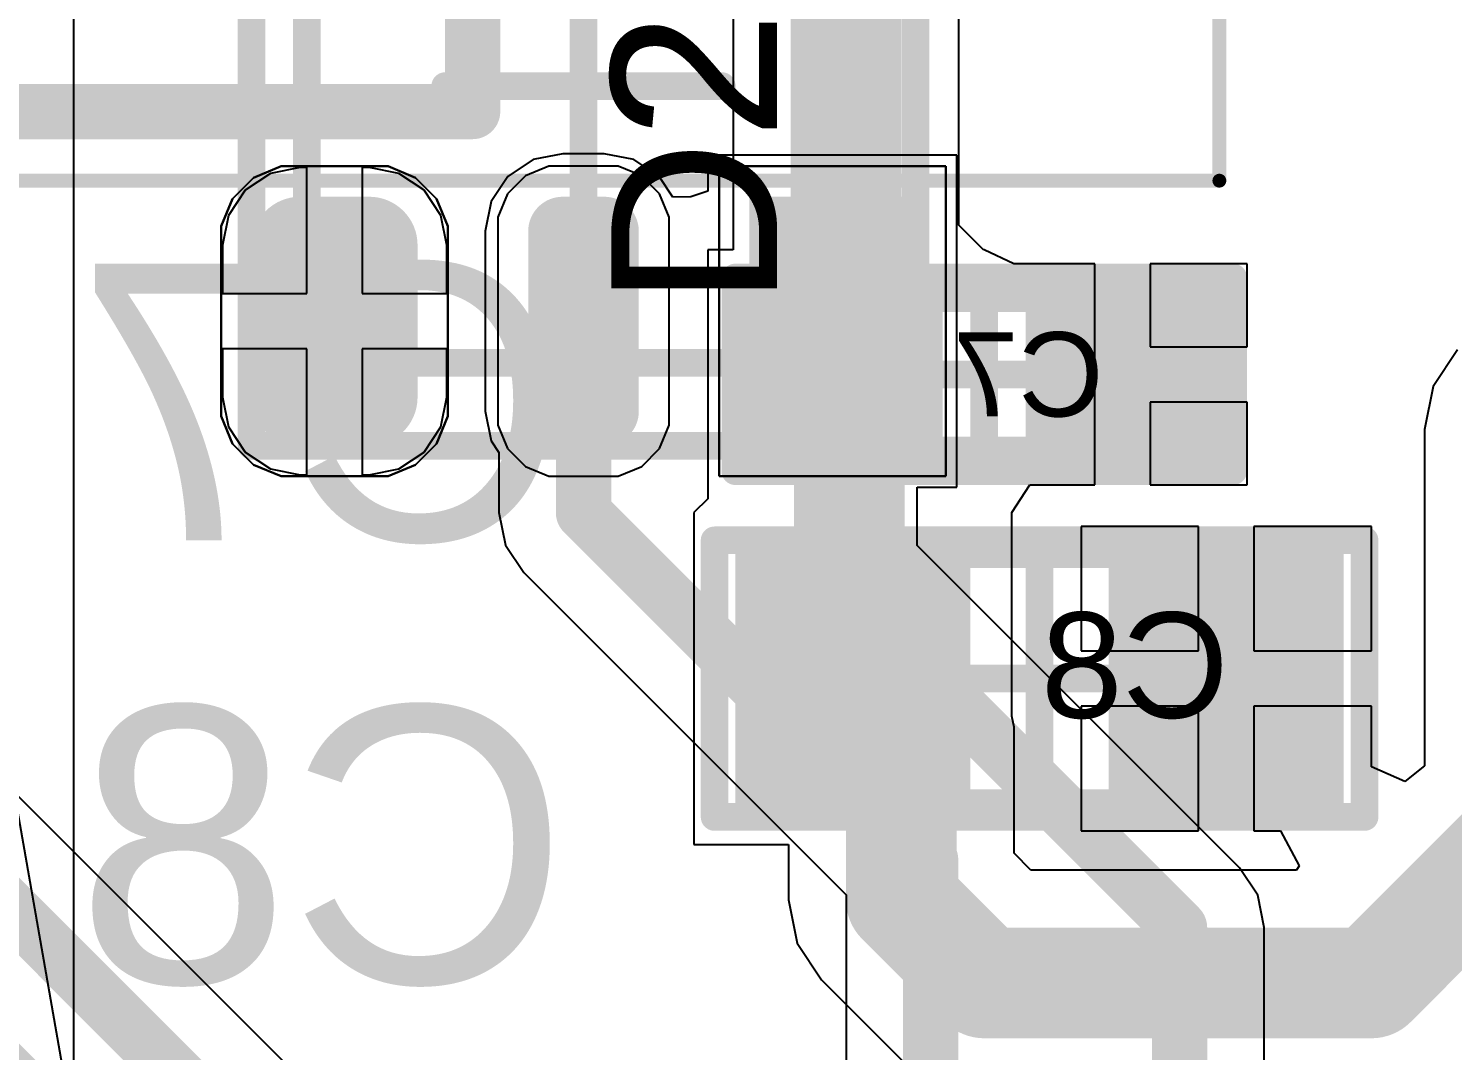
# Model space of a CAD drawing. Header units: inches. Extents: x -0.1 to 84.5, y -0.1 to 23.7.
# Drawn here: x 53.24 to 58.39, y 7.46 to 11.15 of the extents above; entities that cross this region are included whole.
import ezdxf

# ---------------------------------------------------------------- set-up
doc = ezdxf.new("R2010")
doc.units = ezdxf.units.IN
for name, color, linetype in [('Bottom Assembly', 56, 'Continuous'), ('Bottom Courtyard', 56, 'Continuous'), ('Bottom Layer', 5, 'Continuous'), ('Bottom Overlay', 54, 'Continuous'), ('Bottom Paste', 16, 'Continuous'), ('Bottom Solder', 6, 'Continuous'), ('Top 3D Body', 56, 'Continuous'), ('Top Courtyard', 56, 'Continuous'), ('Top Layer', 1, 'Continuous'), ('Top Overlay', 2, 'Continuous'), ('Top Paste', 8, 'Continuous'), ('Top Solder', 216, 'Continuous')]:
    doc.layers.add(name, color=color, linetype=linetype)
doc.styles.add('Arial', font='', dxfattribs={"height": 0.2})
doc.styles.get('Arial').set_extended_font_data('Arial')

# ---------------------------------------------------------------- blocks, each defined once
blk = doc.blocks.new('SOT230P700X180_4N_B_92')
at = {"layer": 'Bottom Courtyard'}
for points in [[(-4.25, 3.6, 0.05, 0.05, 0), (-4.25, -3.6, 0.05, 0.05, 0)], [(4.25, 3.6, 0.05, 0.05, 0), (-4.25, 3.6, 0.05, 0.05, 0)]]:
    blk.add_lwpolyline(points, format="xyseb", dxfattribs=at)
blk.add_lwpolyline([(-4.2625, 3.6, 0.025, 0.025, 1), (-4.2375, 3.6, 0.025, 0.025, 1)], format="xyseb", close=True, dxfattribs=at)
blk.add_lwpolyline([(-4.2625, 3.6, 0.025, 0.025, 1), (-4.2375, 3.6, 0.025, 0.025, 1)], format="xyseb", close=True, dxfattribs=at)
at = {"layer": 'Bottom Overlay'}
for points in [[(1.55, 3.35, 0.2, 0.2, 0), (-1.55, 3.35, 0.2, 0.2, 0)], [(-1.55, 3.35, 0.2, 0.2, 0), (-1.55, -3.35, 0.2, 0.2, 0)]]:
    blk.add_lwpolyline(points, format="xyseb", dxfattribs=at)
blk.add_lwpolyline([(-1.6, 3.35, 0.1, 0.1, 1), (-1.5, 3.35, 0.1, 0.1, 1)], format="xyseb", close=True, dxfattribs=at)
blk.add_lwpolyline([(-1.6, 3.35, 0.1, 0.1, 1), (-1.5, 3.35, 0.1, 0.1, 1)], format="xyseb", close=True, dxfattribs=at)
blk = doc.blocks.new('CAPC1608X06L_B_97')
at = {"layer": 'Bottom Layer'}
for points in [[(-0.3, 0.4), (-0.3, -0.4), (-1.05, -0.4), (-1.05, 0.4)], [(1.05, 0.4), (1.05, -0.4), (0.3, -0.4), (0.3, 0.4)]]:
    blk.add_hatch(color=5, dxfattribs=at).paths.add_polyline_path(points)
at = {"layer": 'Bottom Paste'}
for points in [[(-0.3, 0.4), (-0.3, -0.4), (-1.05, -0.4), (-1.05, 0.4)], [(1.05, 0.4), (1.05, -0.4), (0.3, -0.4), (0.3, 0.4)]]:
    blk.add_hatch(color=16, dxfattribs=at).paths.add_polyline_path(points)
at = {"layer": 'Bottom Solder'}
for points in [[(-0.25, 0.45), (-0.25, -0.45), (-1.1, -0.45), (-1.1, 0.45)], [(1.1, 0.45), (1.1, -0.45), (0.25, -0.45), (0.25, 0.45)]]:
    blk.add_hatch(color=6, dxfattribs=at).paths.add_polyline_path(points)
at = {"layer": 'Bottom Assembly'}
for points in [[(0.85, 0.45, 0.1, 0.1, 0), (-0.85, 0.45, 0.1, 0.1, 0)], [(-0.85, 0.45, 0.1, 0.1, 0), (-0.85, -0.45, 0.1, 0.1, 0)], [(0.85, 0.45, 0.1, 0.1, 0), (0.85, -0.45, 0.1, 0.1, 0)], [(0.85, -0.45, 0.1, 0.1, 0), (-0.85, -0.45, 0.1, 0.1, 0)]]:
    blk.add_lwpolyline(points, format="xyseb", dxfattribs=at)
for points in [[(-0.875, 0.45, 0.05, 0.05, 1), (-0.825, 0.45, 0.05, 0.05, 1)], [(-0.875, 0.45, 0.05, 0.05, 1), (-0.825, 0.45, 0.05, 0.05, 1)], [(0.825, 0.45, 0.05, 0.05, 1), (0.875, 0.45, 0.05, 0.05, 1)], [(0.825, 0.45, 0.05, 0.05, 1), (0.875, 0.45, 0.05, 0.05, 1)], [(-0.875, -0.45, 0.05, 0.05, 1), (-0.825, -0.45, 0.05, 0.05, 1)], [(-0.875, -0.45, 0.05, 0.05, 1), (-0.825, -0.45, 0.05, 0.05, 1)], [(0.825, -0.45, 0.05, 0.05, 1), (0.875, -0.45, 0.05, 0.05, 1)], [(0.825, -0.45, 0.05, 0.05, 1), (0.875, -0.45, 0.05, 0.05, 1)]]:
    blk.add_lwpolyline(points, format="xyseb", close=True, dxfattribs=at)
at = {"layer": 'Bottom Courtyard'}
for points in [[(-1.175, 0.5, 0.1, 0.1, 0), (-1.175, -0.5, 0.1, 0.1, 0)], [(1.175, 0.5, 0.1, 0.1, 0), (-1.175, 0.5, 0.1, 0.1, 0)], [(1.175, 0.5, 0.1, 0.1, 0), (1.175, -0.5, 0.1, 0.1, 0)], [(0, 0.45, 0.1, 0.1, 0), (0, -0.45, 0.1, 0.1, 0)], [(0.45, 0, 0.1, 0.1, 0), (-0.45, 0, 0.1, 0.1, 0)], [(1.175, -0.5, 0.1, 0.1, 0), (-1.175, -0.5, 0.1, 0.1, 0)]]:
    blk.add_lwpolyline(points, format="xyseb", dxfattribs=at)
for points in [[(-1.2, 0.5, 0.05, 0.05, 1), (-1.15, 0.5, 0.05, 0.05, 1)], [(-1.2, 0.5, 0.05, 0.05, 1), (-1.15, 0.5, 0.05, 0.05, 1)], [(1.15, 0.5, 0.05, 0.05, 1), (1.2, 0.5, 0.05, 0.05, 1)], [(1.15, 0.5, 0.05, 0.05, 1), (1.2, 0.5, 0.05, 0.05, 1)], [(-0.025, 0.45, 0.05, 0.05, 1), (0.025, 0.45, 0.05, 0.05, 1)], [(-0.475, 0, 0.05, 0.05, 1), (-0.425, 0, 0.05, 0.05, 1)], [(0.425, 0, 0.05, 0.05, 1), (0.475, 0, 0.05, 0.05, 1)], [(-0.025, -0.45, 0.05, 0.05, 1), (0.025, -0.45, 0.05, 0.05, 1)], [(-1.2, -0.5, 0.05, 0.05, 1), (-1.15, -0.5, 0.05, 0.05, 1)], [(-1.2, -0.5, 0.05, 0.05, 1), (-1.15, -0.5, 0.05, 0.05, 1)], [(1.15, -0.5, 0.05, 0.05, 1), (1.2, -0.5, 0.05, 0.05, 1)], [(1.15, -0.5, 0.05, 0.05, 1), (1.2, -0.5, 0.05, 0.05, 1)]]:
    blk.add_lwpolyline(points, format="xyseb", close=True, dxfattribs=at)
at = {"layer": 'Bottom Assembly', "style": 'Arial', "text_generation_flag": 2}
blk.add_text('C8', height=0.381, rotation=180, dxfattribs=at).set_placement((-0.6849, 0.1416))
blk = doc.blocks.new('CAPC1005X04L_B_98')
at = {"layer": 'Bottom Layer'}
for points in [[(-0.2, 0.25), (-0.2, -0.25), (-0.8, -0.25), (-0.8, 0.25)], [(0.8, 0.25), (0.8, -0.25), (0.2, -0.25), (0.2, 0.25)]]:
    blk.add_hatch(color=5, dxfattribs=at).paths.add_polyline_path(points)
at = {"layer": 'Bottom Paste'}
for points in [[(-0.2, 0.25), (-0.2, -0.25), (-0.8, -0.25), (-0.8, 0.25)], [(0.8, 0.25), (0.8, -0.25), (0.2, -0.25), (0.2, 0.25)]]:
    blk.add_hatch(color=16, dxfattribs=at).paths.add_polyline_path(points)
at = {"layer": 'Bottom Solder'}
for points in [[(-0.15, 0.3), (-0.15, -0.3), (-0.85, -0.3), (-0.85, 0.3)], [(0.85, 0.3), (0.85, -0.3), (0.15, -0.3), (0.15, 0.3)]]:
    blk.add_hatch(color=6, dxfattribs=at).paths.add_polyline_path(points)
at = {"layer": 'Bottom Assembly'}
for points in [[(0.525, 0.275, 0.1, 0.1, 0), (-0.525, 0.275, 0.1, 0.1, 0)], [(-0.525, 0.275, 0.1, 0.1, 0), (-0.525, -0.275, 0.1, 0.1, 0)], [(0.525, 0.275, 0.1, 0.1, 0), (0.525, -0.275, 0.1, 0.1, 0)], [(0.525, -0.275, 0.1, 0.1, 0), (-0.525, -0.275, 0.1, 0.1, 0)]]:
    blk.add_lwpolyline(points, format="xyseb", dxfattribs=at)
for points in [[(-0.55, 0.275, 0.05, 0.05, 1), (-0.5, 0.275, 0.05, 0.05, 1)], [(-0.55, 0.275, 0.05, 0.05, 1), (-0.5, 0.275, 0.05, 0.05, 1)], [(0.5, 0.275, 0.05, 0.05, 1), (0.55, 0.275, 0.05, 0.05, 1)], [(0.5, 0.275, 0.05, 0.05, 1), (0.55, 0.275, 0.05, 0.05, 1)], [(-0.55, -0.275, 0.05, 0.05, 1), (-0.5, -0.275, 0.05, 0.05, 1)], [(-0.55, -0.275, 0.05, 0.05, 1), (-0.5, -0.275, 0.05, 0.05, 1)], [(0.5, -0.275, 0.05, 0.05, 1), (0.55, -0.275, 0.05, 0.05, 1)], [(0.5, -0.275, 0.05, 0.05, 1), (0.55, -0.275, 0.05, 0.05, 1)]]:
    blk.add_lwpolyline(points, format="xyseb", close=True, dxfattribs=at)
at = {"layer": 'Bottom Courtyard'}
for points in [[(0.9, 0.35, 0.1, 0.1, 0), (-0.9, 0.35, 0.1, 0.1, 0)], [(-0.9, 0.35, 0.1, 0.1, 0), (-0.9, -0.35, 0.1, 0.1, 0)], [(0.9, 0.35, 0.1, 0.1, 0), (0.9, -0.35, 0.1, 0.1, 0)], [(0, 0.275, 0.1, 0.1, 0), (0, -0.275, 0.1, 0.1, 0)], [(0.275, 0, 0.1, 0.1, 0), (-0.275, 0, 0.1, 0.1, 0)], [(0.9, -0.35, 0.1, 0.1, 0), (-0.9, -0.35, 0.1, 0.1, 0)]]:
    blk.add_lwpolyline(points, format="xyseb", dxfattribs=at)
for points in [[(-0.925, 0.35, 0.05, 0.05, 1), (-0.875, 0.35, 0.05, 0.05, 1)], [(-0.925, 0.35, 0.05, 0.05, 1), (-0.875, 0.35, 0.05, 0.05, 1)], [(0.875, 0.35, 0.05, 0.05, 1), (0.925, 0.35, 0.05, 0.05, 1)], [(0.875, 0.35, 0.05, 0.05, 1), (0.925, 0.35, 0.05, 0.05, 1)], [(-0.025, 0.275, 0.05, 0.05, 1), (0.025, 0.275, 0.05, 0.05, 1)], [(-0.3, 0, 0.05, 0.05, 1), (-0.25, 0, 0.05, 0.05, 1)], [(0.25, 0, 0.05, 0.05, 1), (0.3, 0, 0.05, 0.05, 1)], [(-0.025, -0.275, 0.05, 0.05, 1), (0.025, -0.275, 0.05, 0.05, 1)], [(-0.925, -0.35, 0.05, 0.05, 1), (-0.875, -0.35, 0.05, 0.05, 1)], [(-0.925, -0.35, 0.05, 0.05, 1), (-0.875, -0.35, 0.05, 0.05, 1)], [(0.875, -0.35, 0.05, 0.05, 1), (0.925, -0.35, 0.05, 0.05, 1)], [(0.875, -0.35, 0.05, 0.05, 1), (0.925, -0.35, 0.05, 0.05, 1)]]:
    blk.add_lwpolyline(points, format="xyseb", close=True, dxfattribs=at)
at = {"layer": 'Bottom Assembly', "style": 'Arial', "text_generation_flag": 2}
blk.add_text('C7', height=0.3048, rotation=180, dxfattribs=at).set_placement((-0.4318, 0.1524))
blk = doc.blocks.new('APA_RGB_LED_2020_131')
at = {"layer": 'Top Layer'}
h = blk.add_hatch(color=1, dxfattribs=at)
edge = h.paths.add_edge_path()
edge.add_arc((-1.125, 1.025), 0.125, 90, 180)
edge.add_line((-1.25, 1.025), (-1.25, 0.775))
edge.add_arc((-1.125, 0.775), 0.125, 180, 270)
edge.add_line((-1.125, 0.65), (-0.575, 0.65))
edge.add_arc((-0.575, 0.775), 0.125, 270, 360)
edge.add_line((-0.45, 0.775), (-0.45, 1.025))
edge.add_arc((-0.575, 1.025), 0.125, 0, 90)
edge.add_line((-0.575, 1.15), (-1.125, 1.15))
h = blk.add_hatch(color=1, dxfattribs=at)
edge = h.paths.add_edge_path()
edge.add_arc((0.575, 1.025), 0.125, 90, 180)
edge.add_line((0.45, 1.025), (0.45, 0.775))
edge.add_arc((0.575, 0.775), 0.125, 180, 270)
edge.add_line((0.575, 0.65), (1.125, 0.65))
edge.add_arc((1.125, 0.775), 0.125, 270, 360)
edge.add_line((1.25, 0.775), (1.25, 1.025))
edge.add_arc((1.125, 1.025), 0.125, 0, 90)
edge.add_line((1.125, 1.15), (0.575, 1.15))
h = blk.add_hatch(color=1, dxfattribs=at)
edge = h.paths.add_edge_path()
edge.add_arc((-1.175, 0.075), 0.075, 90, 180)
edge.add_line((-1.25, 0.075), (-1.25, -0.075))
edge.add_arc((-1.175, -0.075), 0.075, 180, 270)
edge.add_line((-1.175, -0.15), (-0.525, -0.15))
edge.add_arc((-0.525, -0.075), 0.075, 270, 360)
edge.add_line((-0.45, -0.075), (-0.45, 0.075))
edge.add_arc((-0.525, 0.075), 0.075, 0, 90)
edge.add_line((-0.525, 0.15), (-1.175, 0.15))
h = blk.add_hatch(color=1, dxfattribs=at)
edge = h.paths.add_edge_path()
edge.add_arc((0.525, 0.075), 0.075, 90, 180)
edge.add_line((0.45, 0.075), (0.45, -0.075))
edge.add_arc((0.525, -0.075), 0.075, 180, 270)
edge.add_line((0.525, -0.15), (1.175, -0.15))
edge.add_arc((1.175, -0.075), 0.075, 270, 360)
edge.add_line((1.25, -0.075), (1.25, 0.075))
edge.add_arc((1.175, 0.075), 0.075, 0, 90)
edge.add_line((1.175, 0.15), (0.525, 0.15))
blk.add_hatch(color=1, dxfattribs=at).paths.add_polyline_path([(-1.25, -0.65), (-0.45, -0.65), (-0.45, -1.15), (-1.25, -1.15)])
h = blk.add_hatch(color=1, dxfattribs=at)
edge = h.paths.add_edge_path()
edge.add_arc((0.575, -0.775), 0.125, 90, 180)
edge.add_line((0.45, -0.775), (0.45, -1.025))
edge.add_arc((0.575, -1.025), 0.125, 180, 270)
edge.add_line((0.575, -1.15), (1.125, -1.15))
edge.add_arc((1.125, -1.025), 0.125, 270, 360)
edge.add_line((1.25, -1.025), (1.25, -0.775))
edge.add_arc((1.125, -0.775), 0.125, 0, 90)
edge.add_line((1.125, -0.65), (0.575, -0.65))
at = {"layer": 'Top Paste'}
h = blk.add_hatch(color=8, dxfattribs=at)
edge = h.paths.add_edge_path()
edge.add_arc((-1.125, 1.025), 0.125, 90, 180)
edge.add_line((-1.25, 1.025), (-1.25, 0.775))
edge.add_arc((-1.125, 0.775), 0.125, 180, 270)
edge.add_line((-1.125, 0.65), (-0.575, 0.65))
edge.add_arc((-0.575, 0.775), 0.125, 270, 360)
edge.add_line((-0.45, 0.775), (-0.45, 1.025))
edge.add_arc((-0.575, 1.025), 0.125, 0, 90)
edge.add_line((-0.575, 1.15), (-1.125, 1.15))
h = blk.add_hatch(color=8, dxfattribs=at)
edge = h.paths.add_edge_path()
edge.add_arc((0.575, 1.025), 0.125, 90, 180)
edge.add_line((0.45, 1.025), (0.45, 0.775))
edge.add_arc((0.575, 0.775), 0.125, 180, 270)
edge.add_line((0.575, 0.65), (1.125, 0.65))
edge.add_arc((1.125, 0.775), 0.125, 270, 360)
edge.add_line((1.25, 0.775), (1.25, 1.025))
edge.add_arc((1.125, 1.025), 0.125, 0, 90)
edge.add_line((1.125, 1.15), (0.575, 1.15))
h = blk.add_hatch(color=8, dxfattribs=at)
edge = h.paths.add_edge_path()
edge.add_arc((-1.175, 0.075), 0.075, 90, 180)
edge.add_line((-1.25, 0.075), (-1.25, -0.075))
edge.add_arc((-1.175, -0.075), 0.075, 180, 270)
edge.add_line((-1.175, -0.15), (-0.525, -0.15))
edge.add_arc((-0.525, -0.075), 0.075, 270, 360)
edge.add_line((-0.45, -0.075), (-0.45, 0.075))
edge.add_arc((-0.525, 0.075), 0.075, 0, 90)
edge.add_line((-0.525, 0.15), (-1.175, 0.15))
h = blk.add_hatch(color=8, dxfattribs=at)
edge = h.paths.add_edge_path()
edge.add_arc((0.525, 0.075), 0.075, 90, 180)
edge.add_line((0.45, 0.075), (0.45, -0.075))
edge.add_arc((0.525, -0.075), 0.075, 180, 270)
edge.add_line((0.525, -0.15), (1.175, -0.15))
edge.add_arc((1.175, -0.075), 0.075, 270, 360)
edge.add_line((1.25, -0.075), (1.25, 0.075))
edge.add_arc((1.175, 0.075), 0.075, 0, 90)
edge.add_line((1.175, 0.15), (0.525, 0.15))
blk.add_hatch(color=8, dxfattribs=at).paths.add_polyline_path([(-1.25, -0.65), (-0.45, -0.65), (-0.45, -1.15), (-1.25, -1.15)])
h = blk.add_hatch(color=8, dxfattribs=at)
edge = h.paths.add_edge_path()
edge.add_arc((0.575, -0.775), 0.125, 90, 180)
edge.add_line((0.45, -0.775), (0.45, -1.025))
edge.add_arc((0.575, -1.025), 0.125, 180, 270)
edge.add_line((0.575, -1.15), (1.125, -1.15))
edge.add_arc((1.125, -1.025), 0.125, 270, 360)
edge.add_line((1.25, -1.025), (1.25, -0.775))
edge.add_arc((1.125, -0.775), 0.125, 0, 90)
edge.add_line((1.125, -0.65), (0.575, -0.65))
at = {"layer": 'Top Solder'}
h = blk.add_hatch(color=216, dxfattribs=at)
edge = h.paths.add_edge_path()
edge.add_arc((-1.125, 1.025), 0.175, 90, 180)
edge.add_line((-1.3, 1.025), (-1.3, 0.775))
edge.add_arc((-1.125, 0.775), 0.175, 180, 270)
edge.add_line((-1.125, 0.6), (-0.575, 0.6))
edge.add_arc((-0.575, 0.775), 0.175, 270, 360)
edge.add_line((-0.4, 0.775), (-0.4, 1.025))
edge.add_arc((-0.575, 1.025), 0.175, 0, 90)
edge.add_line((-0.575, 1.2), (-1.125, 1.2))
h = blk.add_hatch(color=216, dxfattribs=at)
edge = h.paths.add_edge_path()
edge.add_arc((0.575, 1.025), 0.175, 90, 180)
edge.add_line((0.4, 1.025), (0.4, 0.775))
edge.add_arc((0.575, 0.775), 0.175, 180, 270)
edge.add_line((0.575, 0.6), (1.125, 0.6))
edge.add_arc((1.125, 0.775), 0.175, 270, 360)
edge.add_line((1.3, 0.775), (1.3, 1.025))
edge.add_arc((1.125, 1.025), 0.175, 0, 90)
edge.add_line((1.125, 1.2), (0.575, 1.2))
h = blk.add_hatch(color=216, dxfattribs=at)
edge = h.paths.add_edge_path()
edge.add_arc((-1.175, 0.075), 0.125, 90, 180)
edge.add_line((-1.3, 0.075), (-1.3, -0.075))
edge.add_arc((-1.175, -0.075), 0.125, 180, 270)
edge.add_line((-1.175, -0.2), (-0.525, -0.2))
edge.add_arc((-0.525, -0.075), 0.125, 270, 360)
edge.add_line((-0.4, -0.075), (-0.4, 0.075))
edge.add_arc((-0.525, 0.075), 0.125, 0, 90)
edge.add_line((-0.525, 0.2), (-1.175, 0.2))
h = blk.add_hatch(color=216, dxfattribs=at)
edge = h.paths.add_edge_path()
edge.add_arc((0.525, 0.075), 0.125, 90, 180)
edge.add_line((0.4, 0.075), (0.4, -0.075))
edge.add_arc((0.525, -0.075), 0.125, 180, 270)
edge.add_line((0.525, -0.2), (1.175, -0.2))
edge.add_arc((1.175, -0.075), 0.125, 270, 360)
edge.add_line((1.3, -0.075), (1.3, 0.075))
edge.add_arc((1.175, 0.075), 0.125, 0, 90)
edge.add_line((1.175, 0.2), (0.525, 0.2))
blk.add_hatch(color=216, dxfattribs=at).paths.add_polyline_path([(-1.3, -0.6), (-0.4, -0.6), (-0.4, -1.2), (-1.3, -1.2)])
h = blk.add_hatch(color=216, dxfattribs=at)
edge = h.paths.add_edge_path()
edge.add_arc((0.575, -0.775), 0.175, 90, 180)
edge.add_line((0.4, -0.775), (0.4, -1.025))
edge.add_arc((0.575, -1.025), 0.175, 180, 270)
edge.add_line((0.575, -1.2), (1.125, -1.2))
edge.add_arc((1.125, -1.025), 0.175, 270, 360)
edge.add_line((1.3, -1.025), (1.3, -0.775))
edge.add_arc((1.125, -0.775), 0.175, 0, 90)
edge.add_line((1.125, -0.6), (0.575, -0.6))
at = {"layer": 'Top 3D Body'}
for points in [[(-1, 1, 0.1, 0.1, 0), (1, 1, 0.1, 0.1, 0)], [(-1, 1, 0.1, 0.1, 0), (-1, -1, 0.1, 0.1, 0)], [(1, 1, 0.1, 0.1, 0), (1, -1, 0.1, 0.1, 0)], [(-1, -1, 0.1, 0.1, 0), (1, -1, 0.1, 0.1, 0)]]:
    blk.add_lwpolyline(points, format="xyseb", dxfattribs=at)
for points in [[(-1.025, 1, 0.05, 0.05, 1), (-0.975, 1, 0.05, 0.05, 1)], [(-1.025, 1, 0.05, 0.05, 1), (-0.975, 1, 0.05, 0.05, 1)], [(0.975, 1, 0.05, 0.05, 1), (1.025, 1, 0.05, 0.05, 1)], [(0.975, 1, 0.05, 0.05, 1), (1.025, 1, 0.05, 0.05, 1)], [(-1.025, -1, 0.05, 0.05, 1), (-0.975, -1, 0.05, 0.05, 1)], [(-1.025, -1, 0.05, 0.05, 1), (-0.975, -1, 0.05, 0.05, 1)], [(0.975, -1, 0.05, 0.05, 1), (1.025, -1, 0.05, 0.05, 1)], [(0.975, -1, 0.05, 0.05, 1), (1.025, -1, 0.05, 0.05, 1)]]:
    blk.add_lwpolyline(points, format="xyseb", close=True, dxfattribs=at)
at = {"layer": 'Top Courtyard'}
for points in [[(-1.3, 1.2, 0.1, 0.1, 0), (-1.3, -1.2, 0.1, 0.1, 0)], [(-1.3, 1.2, 0.1, 0.1, 0), (1.3, 1.2, 0.1, 0.1, 0)], [(1.3, 1.2, 0.1, 0.1, 0), (1.3, -1.2, 0.1, 0.1, 0)], [(0, 0.5, 0.1, 0.1, 0), (0, -0.5, 0.1, 0.1, 0)], [(-0.5, 0, 0.1, 0.1, 0), (0.5, 0, 0.1, 0.1, 0)], [(-1.3, -1.2, 0.1, 0.1, 0), (1.3, -1.2, 0.1, 0.1, 0)]]:
    blk.add_lwpolyline(points, format="xyseb", dxfattribs=at)
for points in [[(-1.325, 1.2, 0.05, 0.05, 1), (-1.275, 1.2, 0.05, 0.05, 1)], [(-1.325, 1.2, 0.05, 0.05, 1), (-1.275, 1.2, 0.05, 0.05, 1)], [(1.275, 1.2, 0.05, 0.05, 1), (1.325, 1.2, 0.05, 0.05, 1)], [(1.275, 1.2, 0.05, 0.05, 1), (1.325, 1.2, 0.05, 0.05, 1)], [(-0.025, 0.5, 0.05, 0.05, 1), (0.025, 0.5, 0.05, 0.05, 1)], [(-0.525, 0, 0.05, 0.05, 1), (-0.475, 0, 0.05, 0.05, 1)], [(0.475, 0, 0.05, 0.05, 1), (0.525, 0, 0.05, 0.05, 1)], [(-0.025, -0.5, 0.05, 0.05, 1), (0.025, -0.5, 0.05, 0.05, 1)], [(-1.325, -1.2, 0.05, 0.05, 1), (-1.275, -1.2, 0.05, 0.05, 1)], [(-1.325, -1.2, 0.05, 0.05, 1), (-1.275, -1.2, 0.05, 0.05, 1)], [(1.275, -1.2, 0.05, 0.05, 1), (1.325, -1.2, 0.05, 0.05, 1)], [(1.275, -1.2, 0.05, 0.05, 1), (1.325, -1.2, 0.05, 0.05, 1)]]:
    blk.add_lwpolyline(points, format="xyseb", close=True, dxfattribs=at)
at = {"layer": 'Top Overlay'}
for p, q in [((-1.2929, 1.2689), (-1.1937, 1.31)), ((-1.1937, 1.31), (-1.14, 1.31)), ((-1.14, 1.31), (-1.14, 1.31)), ((-1.14, 1.31), (-0.56, 1.31)), ((-0.56, 1.31), (-0.5063, 1.31)), ((-0.5063, 1.31), (-0.4071, 1.2689)), ((0.4071, 1.2689), (0.5063, 1.31)), ((0.5063, 1.31), (0.56, 1.31)), ((0.56, 1.31), (0.56, 1.31)), ((0.56, 1.31), (1.14, 1.31)), ((1.14, 1.31), (1.1937, 1.31)), ((1.1937, 1.31), (1.2929, 1.2689)), ((-1.3689, 1.1929), (-1.2929, 1.2689)), ((-0.4071, 1.2689), (-0.3311, 1.1929)), ((0.3311, 1.1929), (0.4071, 1.2689)), ((1.2929, 1.2689), (1.3689, 1.1929)), ((-1.41, 1.0937), (-1.3689, 1.1929)), ((-0.3311, 1.1929), (-0.29, 1.0937)), ((0.29, 1.0937), (0.3311, 1.1929)), ((1.3689, 1.1929), (1.41, 1.0937)), ((-1.41, 1.04), (-1.41, 1.0937)), ((-0.29, 1.0937), (-0.29, 1.04)), ((0.29, 1.04), (0.29, 1.0937)), ((1.41, 1.0937), (1.41, 1.04)), ((-1.41, 0.76), (-1.41, 1.04)), ((-0.29, 1.04), (-0.29, 1.04)), ((-0.29, 1.04), (-0.29, 0.76)), ((0.29, 0.76), (0.29, 1.04)), ((1.41, 1.04), (1.41, 1.04)), ((1.41, 1.04), (1.41, 0.76)), ((-1.41, 0.76), (-1.41, 0.76)), ((-1.41, 0.7063), (-1.41, 0.76)), ((-0.29, 0.76), (-0.29, 0.7063)), ((0.29, 0.76), (0.29, 0.76)), ((0.29, 0.7063), (0.29, 0.76)), ((1.41, 0.76), (1.41, 0.7063)), ((-1.3689, 0.6071), (-1.41, 0.7063)), ((-0.29, 0.7063), (-0.3311, 0.6071)), ((0.3311, 0.6071), (0.29, 0.7063)), ((1.41, 0.7063), (1.3689, 0.6071)), ((-1.2929, 0.5311), (-1.3689, 0.6071)), ((-0.3311, 0.6071), (-0.4071, 0.5311)), ((0.4071, 0.5311), (0.3311, 0.6071)), ((1.3689, 0.6071), (1.2929, 0.5311)), ((-1.1937, 0.49), (-1.2929, 0.5311)), ((-0.4071, 0.5311), (-0.5063, 0.49)), ((0.5063, 0.49), (0.4071, 0.5311)), ((1.2929, 0.5311), (1.1937, 0.49)), ((-1.14, 0.49), (-1.1937, 0.49)), ((-0.56, 0.49), (-1.14, 0.49)), ((-0.5063, 0.49), (-0.56, 0.49)), ((-0.56, 0.49), (-0.56, 0.49)), ((0.56, 0.49), (0.5063, 0.49)), ((1.14, 0.49), (0.56, 0.49)), ((1.1937, 0.49), (1.14, 0.49)), ((1.14, 0.49), (1.14, 0.49)), ((-1.2258, 0.31), (-1.3103, 0.275)), ((-1.18, 0.31), (-1.2258, 0.31)), ((-0.52, 0.31), (-1.18, 0.31)), ((-0.4743, 0.31), (-0.52, 0.31)), ((-0.52, 0.31), (-0.52, 0.31)), ((-0.3897, 0.275), (-0.4743, 0.31)), ((0.4742, 0.31), (0.3897, 0.275)), ((0.52, 0.31), (0.4742, 0.31)), ((1.18, 0.31), (0.52, 0.31)), ((1.2258, 0.31), (1.18, 0.31)), ((1.18, 0.31), (1.18, 0.31)), ((1.3103, 0.275), (1.2258, 0.31)), ((-1.3103, 0.275), (-1.375, 0.2103)), ((-0.325, 0.2103), (-0.3897, 0.275)), ((0.3897, 0.275), (0.325, 0.2103)), ((1.375, 0.2103), (1.3103, 0.275)), ((-1.375, 0.2103), (-1.41, 0.1258)), ((-0.29, 0.1258), (-0.325, 0.2103)), ((0.325, 0.2103), (0.29, 0.1258)), ((1.41, 0.1258), (1.375, 0.2103)), ((-1.41, 0.1258), (-1.41, 0.08)), ((-0.29, 0.08), (-0.29, 0.1258)), ((0.29, 0.1258), (0.29, 0.08)), ((1.41, 0.08), (1.41, 0.1258)), ((-1.41, 0.08), (-1.41, -0.08)), ((-1.41, 0.08), (-1.41, 0.08)), ((-0.29, -0.08), (-0.29, 0.08)), ((0.29, 0.08), (0.29, -0.08)), ((0.29, 0.08), (0.29, 0.08)), ((1.41, -0.08), (1.41, 0.08)), ((-1.41, -0.08), (-1.41, -0.1257)), ((-0.29, -0.1257), (-0.29, -0.08)), ((-0.29, -0.08), (-0.29, -0.08)), ((0.29, -0.08), (0.29, -0.1257)), ((1.41, -0.1257), (1.41, -0.08)), ((1.41, -0.08), (1.41, -0.08)), ((-1.41, -0.1257), (-1.375, -0.2103)), ((-0.325, -0.2103), (-0.29, -0.1257)), ((0.29, -0.1257), (0.325, -0.2103)), ((1.375, -0.2103), (1.41, -0.1257)), ((-1.375, -0.2103), (-1.3103, -0.275)), ((-0.3897, -0.275), (-0.325, -0.2103)), ((0.325, -0.2103), (0.3897, -0.275)), ((1.3103, -0.275), (1.375, -0.2103)), ((-1.3103, -0.275), (-1.2258, -0.31)), ((-0.4743, -0.31), (-0.3897, -0.275)), ((0.3897, -0.275), (0.4742, -0.31)), ((1.2258, -0.31), (1.3103, -0.275)), ((-1.2258, -0.31), (-1.18, -0.31)), ((-1.18, -0.31), (-1.18, -0.31)), ((-1.18, -0.31), (-0.52, -0.31)), ((-0.52, -0.31), (-0.4743, -0.31)), ((0.4742, -0.31), (0.52, -0.31)), ((0.52, -0.31), (0.52, -0.31)), ((0.52, -0.31), (1.18, -0.31)), ((1.18, -0.31), (1.2258, -0.31)), ((-1.41, -1.31), (-1.41, -0.49)), ((-1.41, -0.49), (-0.29, -0.49)), ((-0.29, -0.49), (-0.29, -1.31)), ((0.4071, -0.5311), (0.5063, -0.49)), ((0.5063, -0.49), (0.56, -0.49)), ((0.56, -0.49), (0.56, -0.49)), ((0.56, -0.49), (1.14, -0.49)), ((1.14, -0.49), (1.1937, -0.49)), ((1.1937, -0.49), (1.2929, -0.5311)), ((0.3311, -0.6071), (0.4071, -0.5311)), ((1.2929, -0.5311), (1.3689, -0.6071)), ((0.29, -0.7063), (0.3311, -0.6071)), ((1.3689, -0.6071), (1.41, -0.7063)), ((0.29, -0.76), (0.29, -0.7063)), ((1.41, -0.7063), (1.41, -0.76)), ((0.29, -1.04), (0.29, -0.76)), ((1.41, -0.76), (1.41, -0.76)), ((1.41, -0.76), (1.41, -1.04)), ((0.29, -1.04), (0.29, -1.04)), ((0.29, -1.0937), (0.29, -1.04)), ((1.41, -1.04), (1.41, -1.0937)), ((0.3311, -1.1929), (0.29, -1.0937)), ((1.41, -1.0937), (1.3689, -1.1929)), ((0.4071, -1.2689), (0.3311, -1.1929)), ((1.3689, -1.1929), (1.2929, -1.2689)), ((0.5063, -1.31), (0.4071, -1.2689)), ((1.2929, -1.2689), (1.1937, -1.31)), ((-0.29, -1.31), (-1.41, -1.31)), ((0.56, -1.31), (0.5063, -1.31)), ((1.14, -1.31), (0.56, -1.31)), ((1.1937, -1.31), (1.14, -1.31)), ((1.14, -1.31), (1.14, -1.31))]:
    blk.add_line(p, q, dxfattribs=at)
at = {"layer": 'Top Courtyard', "style": 'Arial'}
blk.add_text('D27', height=0.6, dxfattribs=at).set_placement((-0.8, -0.7))

msp = doc.modelspace()

# ---------------------------------------------------------------- linework, layer by layer
at = {"layer": 'Bottom Layer'}
for p, q in [((55.7922, 11.2), (55.7922, 10.35)), ((56.6078, 10.4398), (56.6078, 11.2)), ((56.6976, 10.35), (56.6078, 10.4398)), ((55.7922, 10.35), (55.7, 10.35)), ((55.7, 10.35), (55.7, 9.45)), ((56.7, 10.35), (56.6976, 10.35)), ((56.8063, 10.3), (56.7, 10.35)), ((57.1, 10.3), (56.8063, 10.3)), ((57.1, 9.9), (57.1, 10.3)), ((57.65, 10.3), (57.3, 10.3)), ((57.3, 10.3), (57.3, 10)), ((57.65, 10), (57.65, 10.3)), ((57.3, 10), (57.65, 10)), ((58.4116, 9.9884), (58.3232, 9.8561)), ((57.1, 9.5), (57.1, 9.9)), ((58.3232, 9.8561), (58.2922, 9.7)), ((57.65, 9.8), (57.3, 9.8)), ((57.3, 9.8), (57.3, 9.5)), ((57.65, 9.5), (57.65, 9.8)), ((58.2922, 9.7), (58.2922, 9.7)), ((58.2922, 9.7), (58.2922, 8.4852)), ((56.8, 9.4), (56.8652, 9.5)), ((56.8652, 9.5), (57.1, 9.5)), ((57.3, 9.5), (57.65, 9.5)), ((55.7, 9.45), (55.65, 9.4)), ((55.65, 9.4), (55.65, 9.4)), ((55.65, 9.4), (55.65, 8.2)), ((56.8, 9.373), (56.8, 9.4)), ((56.8, 8.6644), (56.8, 9.373)), ((57.475, 9.35), (57.05, 9.35)), ((57.05, 9.35), (57.05, 8.9)), ((57.475, 8.9), (57.475, 9.35)), ((58.1, 9.35), (57.675, 9.35)), ((57.675, 9.35), (57.675, 8.9)), ((58.1, 8.9), (58.1, 9.35)), ((57.05, 8.9), (57.475, 8.9)), ((57.675, 8.9), (58.1, 8.9)), ((56.8078, 8.625), (56.8, 8.6644)), ((57.475, 8.7), (57.05, 8.7)), ((57.05, 8.7), (57.05, 8.25)), ((57.475, 8.25), (57.475, 8.7)), ((58.1, 8.7), (57.675, 8.7)), ((57.675, 8.7), (57.675, 8.25)), ((58.1, 8.4813), (58.1, 8.7)), ((56.8078, 8.1689), (56.8078, 8.625)), ((58.2209, 8.4281), (58.1, 8.4813)), ((58.2922, 8.4852), (58.2209, 8.4281)), ((55.0767, 6.5058), (53.1663, 8.4163)), ((57.05, 8.25), (57.475, 8.25)), ((57.675, 8.25), (57.771, 8.25)), ((57.771, 8.25), (57.8389, 8.123)), ((55.65, 8.2), (55.9922, 8.2)), ((55.9922, 8.2), (55.9922, 8)), ((56.8689, 8.1078), (56.8078, 8.1689)), ((57.8287, 8.1078), (56.8689, 8.1078)), ((57.8389, 8.123), (57.8287, 8.1078)), ((55.9922, 8), (55.9922, 8)), ((55.9922, 8), (56.0232, 7.8439)), ((56.0232, 7.8439), (56.1116, 7.7116)), ((56.1116, 7.7116), (56.4116, 7.4116))]:
    msp.add_line(p, q, dxfattribs=at)
for points in [[(56.2, 9.9, 0.4, 0.4, 0), (56.2, 11.875, 0.4, 0.4, 0)], [(56.2, 9.9, 0.4, 0.4, 0), (56.2125, 9.8875, 0.4, 0.4, 0)], [(56.2125, 8.8125, 0.4, 0.4, 0), (56.2125, 9.8875, 0.4, 0.4, 0)], [(56.2125, 8.8125, 0.4, 0.4, 0), (56.225, 8.8, 0.4, 0.4, 0)], [(56.225, 8.8, 0.4, 0.4, 0), (56.4, 8.625, 0.4, 0.4, 0)], [(56.4, 8, 0.4, 0.4, 0), (56.4, 8.625, 0.4, 0.4, 0)], [(58.1, 7.7, 0.4, 0.4, 0), (58.7, 8.3, 0.4, 0.4, 0)], [(52.95, 8.2, 0.2, 0.2, 0), (56.1, 5.05, 0.2, 0.2, 0)], [(56.4, 8, 0.4, 0.4, 0), (56.7, 7.7, 0.4, 0.4, 0)], [(52.75, 7.8, 0.2, 0.2, 0), (55.9, 4.65, 0.2, 0.2, 0)], [(56.7, 7.7, 0.4, 0.4, 0), (58.1, 7.7, 0.4, 0.4, 0)]]:
    msp.add_lwpolyline(points, format="xyseb", dxfattribs=at)
for points in [[(56.1, 9.9, 0.2, 0.2, 1), (56.3, 9.9, 0.2, 0.2, 1)], [(56.1, 9.9, 0.2, 0.2, 1), (56.3, 9.9, 0.2, 0.2, 1)], [(56.1125, 9.8875, 0.2, 0.2, 1), (56.3125, 9.8875, 0.2, 0.2, 1)], [(56.1125, 9.8875, 0.2, 0.2, 1), (56.3125, 9.8875, 0.2, 0.2, 1)], [(56.1125, 8.8125, 0.2, 0.2, 1), (56.3125, 8.8125, 0.2, 0.2, 1)], [(56.1125, 8.8125, 0.2, 0.2, 1), (56.3125, 8.8125, 0.2, 0.2, 1)], [(56.125, 8.8, 0.2, 0.2, 1), (56.325, 8.8, 0.2, 0.2, 1)], [(56.125, 8.8, 0.2, 0.2, 1), (56.325, 8.8, 0.2, 0.2, 1)], [(56.3, 8.625, 0.2, 0.2, 1), (56.5, 8.625, 0.2, 0.2, 1)], [(56.3, 8.625, 0.2, 0.2, 1), (56.5, 8.625, 0.2, 0.2, 1)], [(56.3, 8, 0.2, 0.2, 1), (56.5, 8, 0.2, 0.2, 1)], [(56.3, 8, 0.2, 0.2, 1), (56.5, 8, 0.2, 0.2, 1)], [(56.6, 7.7, 0.2, 0.2, 1), (56.8, 7.7, 0.2, 0.2, 1)], [(56.6, 7.7, 0.2, 0.2, 1), (56.8, 7.7, 0.2, 0.2, 1)], [(58, 7.7, 0.2, 0.2, 1), (58.2, 7.7, 0.2, 0.2, 1)], [(58, 7.7, 0.2, 0.2, 1), (58.2, 7.7, 0.2, 0.2, 1)]]:
    msp.add_lwpolyline(points, format="xyseb", close=True, dxfattribs=at)
at = {"layer": 'Top Layer'}
for p, q in [((53.4078, 6.1059), (53.4078, 13.6)), ((55.0687, 10.676), (54.9777, 10.6153)), ((55.176, 10.6974), (55.0687, 10.676)), ((55.326, 10.6974), (55.176, 10.6974)), ((55.4333, 10.676), (55.326, 10.6974)), ((55.5243, 10.6153), (55.4333, 10.676)), ((56.601, 10.692), (55.701, 10.692)), ((55.701, 10.692), (55.701, 10.5619)), ((56.601, 9.492), (56.601, 10.692)), ((54.1187, 10.626), (54.0277, 10.5653)), ((54.226, 10.6474), (54.1187, 10.626)), ((54.251, 10.6474), (54.226, 10.6474)), ((54.251, 10.192), (54.251, 10.6474)), ((54.476, 10.6474), (54.451, 10.6474)), ((54.451, 10.6474), (54.451, 10.192)), ((54.5833, 10.626), (54.476, 10.6474)), ((54.6743, 10.5653), (54.5833, 10.626)), ((54.9777, 10.6153), (54.917, 10.5243)), ((55.574, 10.5408), (55.5243, 10.6153)), ((54.0277, 10.5653), (53.967, 10.4743)), ((54.735, 10.4743), (54.6743, 10.5653)), ((55.701, 10.5619), (55.639, 10.5418)), ((54.917, 10.5243), (54.8956, 10.417)), ((55.639, 10.5418), (55.574, 10.5408)), ((53.967, 10.4743), (53.9456, 10.367)), ((54.7564, 10.367), (54.735, 10.4743)), ((54.8956, 10.417), (54.8956, 9.767)), ((53.9456, 10.367), (53.9456, 10.192)), ((54.7564, 10.192), (54.7564, 10.367)), ((53.9456, 10.192), (54.251, 10.192)), ((54.451, 10.192), (54.7564, 10.192)), ((54.251, 9.992), (53.9456, 9.992)), ((53.9456, 9.992), (53.9456, 9.817)), ((54.251, 9.5366), (54.251, 9.992)), ((54.7564, 9.992), (54.451, 9.992)), ((54.451, 9.992), (54.451, 9.5366)), ((54.7564, 9.817), (54.7564, 9.992)), ((53.9456, 9.817), (53.967, 9.7097)), ((54.735, 9.7097), (54.7564, 9.817)), ((54.8956, 9.767), (54.917, 9.6597)), ((53.967, 9.7097), (54.0277, 9.6187)), ((54.6743, 9.6187), (54.735, 9.7097)), ((54.917, 9.6597), (54.9451, 9.6175)), ((54.0277, 9.6187), (54.1187, 9.558)), ((54.5833, 9.558), (54.6743, 9.6187)), ((54.9451, 9.6175), (54.9451, 9.4)), ((54.1187, 9.558), (54.226, 9.5366)), ((54.226, 9.5366), (54.251, 9.5366)), ((54.451, 9.5366), (54.476, 9.5366)), ((54.476, 9.5366), (54.5833, 9.558)), ((56.4569, 9.2817), (56.4569, 9.492)), ((56.4569, 9.492), (56.601, 9.492)), ((54.9451, 9.4), (54.9451, 9.4)), ((54.9451, 9.4), (54.9684, 9.2829)), ((54.9684, 9.2829), (55.0347, 9.1837)), ((57.6223, 8.1163), (56.4569, 9.2817)), ((55.0347, 9.1837), (56.2001, 8.0183)), ((57.6886, 8.0171), (57.6223, 8.1163)), ((56.2001, 8.0183), (56.2001, 7.1025)), ((57.7119, 7.9), (57.6886, 8.0171)), ((57.7119, 7.173), (57.7119, 7.9)), ((57.7119, 7.9), (57.7119, 7.9))]:
    msp.add_line(p, q, dxfattribs=at)
for points in [[(55.251, 9.4, 0.2, 0.2, 0), (55.251, 10.092, 0.2, 0.2, 0)], [(56.151, 9.155, 0.2, 0.2, 0), (56.151, 10.092, 0.2, 0.2, 0)], [(55.251, 9.4, 0.2, 0.2, 0), (56.506, 8.145, 0.2, 0.2, 0)], [(56.151, 9.155, 0.2, 0.2, 0), (57.406, 7.9, 0.2, 0.2, 0)], [(56.506, 6.628, 0.2, 0.2, 0), (56.506, 8.145, 0.2, 0.2, 0)], [(57.406, 6.628, 0.2, 0.2, 0), (57.406, 7.9, 0.2, 0.2, 0)]]:
    msp.add_lwpolyline(points, format="xyseb", dxfattribs=at)
for points in [[(55.201, 10.092, 0.1, 0.1, 1), (55.301, 10.092, 0.1, 0.1, 1)], [(56.101, 10.092, 0.1, 0.1, 1), (56.201, 10.092, 0.1, 0.1, 1)], [(55.201, 9.4, 0.1, 0.1, 1), (55.301, 9.4, 0.1, 0.1, 1)], [(55.201, 9.4, 0.1, 0.1, 1), (55.301, 9.4, 0.1, 0.1, 1)], [(56.101, 9.155, 0.1, 0.1, 1), (56.201, 9.155, 0.1, 0.1, 1)], [(56.101, 9.155, 0.1, 0.1, 1), (56.201, 9.155, 0.1, 0.1, 1)], [(56.456, 8.145, 0.1, 0.1, 1), (56.556, 8.145, 0.1, 0.1, 1)], [(56.456, 8.145, 0.1, 0.1, 1), (56.556, 8.145, 0.1, 0.1, 1)], [(57.356, 7.9, 0.1, 0.1, 1), (57.456, 7.9, 0.1, 0.1, 1)], [(57.356, 7.9, 0.1, 0.1, 1), (57.456, 7.9, 0.1, 0.1, 1)]]:
    msp.add_lwpolyline(points, format="xyseb", close=True, dxfattribs=at)
at = {"layer": 'Top Overlay'}
for p, q in [((54.0581, 10.6109), (53.9821, 10.5349)), ((54.1573, 10.652), (54.0581, 10.6109)), ((54.5447, 10.652), (54.1573, 10.652)), ((54.6439, 10.6109), (54.5447, 10.652)), ((54.7199, 10.5349), (54.6439, 10.6109)), ((55.0407, 10.617), (54.976, 10.5523)), ((55.1252, 10.652), (55.0407, 10.617)), ((55.3767, 10.652), (55.1252, 10.652)), ((55.4613, 10.617), (55.3767, 10.652)), ((55.526, 10.5523), (55.4613, 10.617)), ((56.561, 10.652), (55.741, 10.652)), ((55.741, 10.652), (55.741, 9.532)), ((56.561, 9.532), (56.561, 10.652)), ((53.9821, 10.5349), (53.941, 10.4357)), ((54.761, 10.4357), (54.7199, 10.5349)), ((54.976, 10.5523), (54.941, 10.4677)), ((55.561, 10.4677), (55.526, 10.5523)), ((54.941, 10.4677), (54.941, 10.422)), ((55.561, 10.422), (55.561, 10.4677)), ((53.941, 10.4357), (53.941, 10.382)), ((54.761, 10.382), (54.761, 10.4357)), ((54.941, 10.422), (54.941, 9.762)), ((55.561, 9.762), (55.561, 10.422)), ((53.941, 10.382), (53.941, 9.802)), ((54.761, 9.802), (54.761, 10.382)), ((53.941, 9.802), (53.941, 9.7483)), ((54.761, 9.7483), (54.761, 9.802)), ((53.941, 9.7483), (53.9821, 9.6491)), ((54.7199, 9.6491), (54.761, 9.7483)), ((54.941, 9.762), (54.941, 9.7162)), ((55.561, 9.7162), (55.561, 9.762)), ((54.941, 9.7162), (54.976, 9.6317)), ((55.526, 9.6317), (55.561, 9.7162)), ((53.9821, 9.6491), (54.0581, 9.5731)), ((54.6439, 9.5731), (54.7199, 9.6491)), ((54.976, 9.6317), (55.0407, 9.567)), ((55.4613, 9.567), (55.526, 9.6317)), ((54.0581, 9.5731), (54.1573, 9.532)), ((54.1573, 9.532), (54.5447, 9.532)), ((54.5447, 9.532), (54.6439, 9.5731)), ((55.0407, 9.567), (55.1252, 9.532)), ((55.1252, 9.532), (55.3767, 9.532)), ((55.3767, 9.532), (55.4613, 9.567)), ((55.741, 9.532), (56.561, 9.532)), ((53.366, 7.405), (53.0352, 9.2875))]:
    msp.add_line(p, q, dxfattribs=at)

# ---------------------------------------------------------------- block references
for name, p, rotation in [('SOT230P700X180_4N_B_92', (53.3, 14.2), 180), ('APA_RGB_LED_2020_131', (55.251, 10.942), 90), ('CAPC1005X04L_B_98', (56.7, 9.9), 180), ('CAPC1608X06L_B_97', (56.9, 8.8), 180)]:
    msp.add_blockref(name, p, dxfattribs=dict(rotation=rotation))

# ---------------------------------------------------------------- texts
at = {"layer": 'Bottom Overlay', "style": 'Arial', "text_generation_flag": 2}
for s, p in [('C7', (55.2, 9.3)), ('C8', (55.2, 7.7))]:
    msp.add_text(s, height=1, dxfattribs=at).set_placement(p)

doc.saveas('drawing.dxf')
